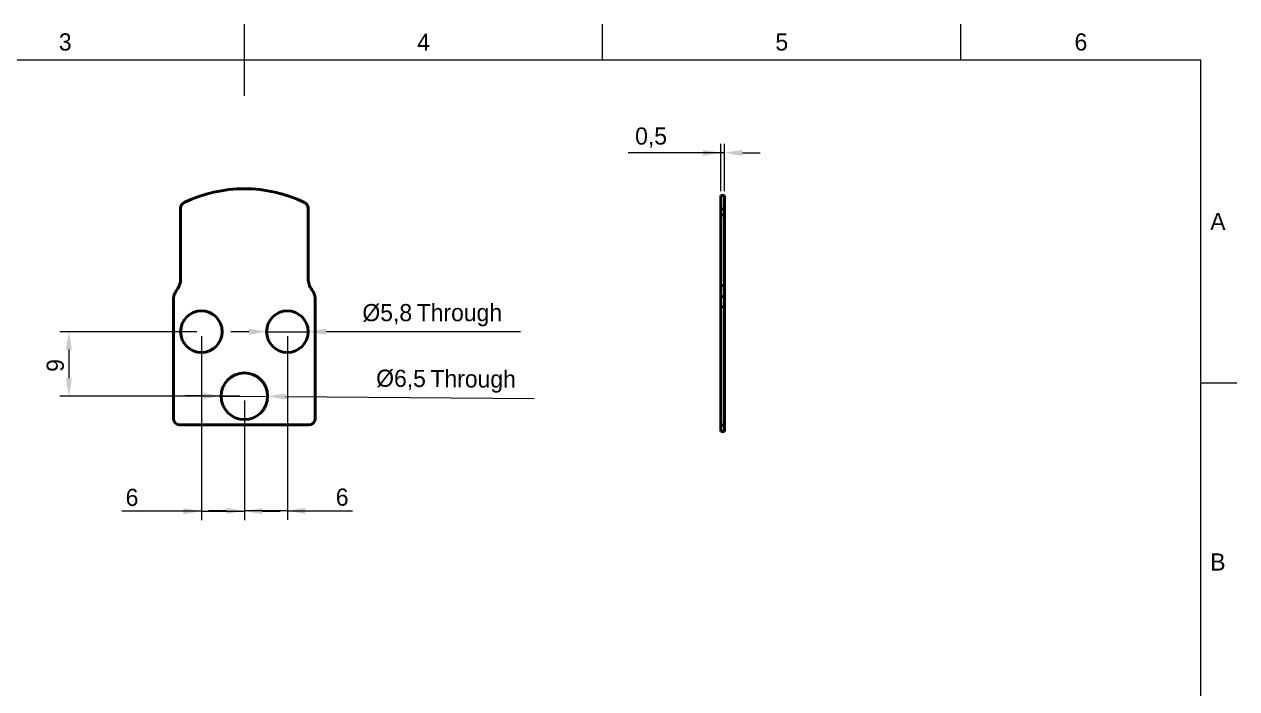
# Model space of a CAD drawing. Header units: millimetres. Extents: x 15 to 292, y 5 to 205.
# Drawn here: x 122.8 to 292, y 112.3 to 205 of the extents above; entities that cross this region are included whole.
import ezdxf

# ---------------------------------------------------------------- set-up
doc = ezdxf.new("R2010")
doc.units = ezdxf.units.MM
for name, color, linetype in [('Annotations', 7, 'Continuous'), ('Border', 7, 'Continuous'), ('Geometries', 7, 'Continuous')]:
    doc.layers.add(name, color=color, linetype=linetype)
doc.styles.add('Shapr0', font='txt', dxfattribs={"height": 2.3925})
doc.styles.add('Shapr3', font='txt', dxfattribs={"height": 2.3925})
doc.styles.add('Shapr6', font='txt', dxfattribs={"height": 2.3925})
doc.dimstyles.new('ISO-25', dxfattribs={"dimtxt": 2.5, "dimasz": 2.5, "dimexe": 1.25, "dimexo": 0.625, "dimtad": 1, "dimtxsty": 'Standard', "dimcen": 2.5, "dimadec": 0, "dimazin": 0, "dimtfac": 1, "dimtmove": 0, "dimatfit": 3, "dimfxl": 1, "dimarcsym": 0})

# ---------------------------------------------------------------- blocks, each defined once
blk = doc.blocks.new('*D2')
at = {"layer": 'Annotations', "color": 0, "linetype": 'Continuous', "lineweight": 15}
for p, q in [((147.75, 153.16), (145.25, 153.18)), ((150.25, 153.14), (156.75, 153.1)), ((159.25, 153.08), (193.94, 152.82))]:
    blk.add_line(p, q, dxfattribs=at)
at = {"layer": 'Annotations', "color": 0}
for points in [[(147.75, 152.75), (147.75, 153.58), (150.25, 153.14)], [(159.25, 153.5), (159.25, 152.66), (156.75, 153.1)]]:
    blk.add_solid(points, dxfattribs=at)
at = {"layer": 'Defpoints', "color": 0}
for p in [(150.25, 153.14), (156.75, 153.1)]:
    blk.add_point(p, dxfattribs=at)
at = {"layer": 'Annotations', "color": 0, "lineweight": 15, "insert": (181.64, 155.21), "char_height": 2.3925, "attachment_point": 5, "rotation": 359.5794, "style": 'Shapr6'}
blk.add_mtext('\\A1;%%c6,5\u2009Through', dxfattribs=at)
blk = doc.blocks.new('*D3')
at = {"layer": 'Annotations', "color": 0, "linetype": 'Continuous', "lineweight": 15}
for p, q in [((154.1, 162.12), (151.6, 162.12)), ((156.6, 162.12), (162.4, 162.12)), ((192.04, 162.12), (164.9, 162.12))]:
    blk.add_line(p, q, dxfattribs=at)
at = {"layer": 'Annotations', "color": 0}
for points in [[(154.1, 161.7), (154.1, 162.54), (156.6, 162.12)], [(164.9, 162.54), (164.9, 161.7), (162.4, 162.12)]]:
    blk.add_solid(points, dxfattribs=at)
at = {"layer": 'Defpoints', "color": 0}
for p in [(156.6, 162.12), (162.4, 162.12)]:
    blk.add_point(p, dxfattribs=at)
at = {"layer": 'Annotations', "color": 0, "lineweight": 15, "insert": (179.72, 164.42), "char_height": 2.3925, "attachment_point": 5, "style": 'Shapr6'}
blk.add_mtext('\\A1;%%c5,8\u2009Through', dxfattribs=at)
blk = doc.blocks.new('*D4')
at = {"layer": 'Annotations', "color": 0, "linetype": 'Continuous', "lineweight": 15}
for p, q in [((146.88, 162.12), (127.76, 162.12)), ((129.01, 159.62), (129.01, 155.62)), ((152.88, 153.12), (127.76, 153.12))]:
    blk.add_line(p, q, dxfattribs=at)
at = {"layer": 'Annotations', "color": 0}
for points in [[(129.43, 159.62), (128.6, 159.62), (129.01, 162.12)], [(128.6, 155.62), (129.43, 155.62), (129.01, 153.12)]]:
    blk.add_solid(points, dxfattribs=at)
at = {"layer": 'Defpoints', "color": 0}
for p in [(147.5, 162.12), (129.01, 153.12), (153.5, 153.12)]:
    blk.add_point(p, dxfattribs=at)
at = {"layer": 'Annotations', "color": 0, "lineweight": 15, "insert": (127.12, 157.41), "char_height": 2.393, "attachment_point": 5, "rotation": 90, "style": 'Shapr6'}
blk.add_mtext('\\A1;9', dxfattribs=at)
blk = doc.blocks.new('*D5')
at = {"layer": 'Annotations', "color": 0, "linetype": 'Continuous', "lineweight": 15}
for p, q in [((159.5, 161.5), (159.5, 135.88)), ((153.5, 152.5), (153.5, 135.88)), ((151, 137.13), (148.5, 137.13)), ((159.5, 137.13), (153.5, 137.13)), ((159.5, 137.13), (168.59, 137.13)), ((162, 137.13), (164.5, 137.13))]:
    blk.add_line(p, q, dxfattribs=at)
at = {"layer": 'Annotations', "color": 0}
for points in [[(151, 136.71), (151, 137.55), (153.5, 137.13)], [(162, 137.55), (162, 136.71), (159.5, 137.13)]]:
    blk.add_solid(points, dxfattribs=at)
at = {"layer": 'Defpoints', "color": 0}
for p in [(159.5, 162.12), (153.5, 153.12), (153.5, 137.13)]:
    blk.add_point(p, dxfattribs=at)
at = {"layer": 'Annotations', "color": 0, "lineweight": 15, "insert": (167.15, 139.03), "char_height": 2.393, "attachment_point": 5, "style": 'Shapr6'}
blk.add_mtext('\\A1;6', dxfattribs=at)
blk = doc.blocks.new('*D6')
at = {"layer": 'Annotations', "color": 0, "linetype": 'Continuous', "lineweight": 15}
for p, q in [((147.5, 161.5), (147.5, 135.85)), ((153.5, 152.5), (153.5, 135.85)), ((147.5, 137.1), (136.38, 137.1)), ((145, 137.1), (142.5, 137.1)), ((147.5, 137.1), (153.5, 137.1)), ((156, 137.1), (158.5, 137.1))]:
    blk.add_line(p, q, dxfattribs=at)
at = {"layer": 'Annotations', "color": 0}
for points in [[(145, 136.68), (145, 137.51), (147.5, 137.1)], [(156, 137.51), (156, 136.68), (153.5, 137.1)]]:
    blk.add_solid(points, dxfattribs=at)
at = {"layer": 'Defpoints', "color": 0}
for p in [(147.5, 162.12), (153.5, 153.12), (153.5, 137.1)]:
    blk.add_point(p, dxfattribs=at)
at = {"layer": 'Annotations', "color": 0, "lineweight": 15, "insert": (137.82, 138.99), "char_height": 2.393, "attachment_point": 5, "style": 'Shapr6'}
blk.add_mtext('\\A1;6', dxfattribs=at)
blk = doc.blocks.new('*D10')
at = {"layer": 'Annotations', "color": 0, "linetype": 'Continuous', "lineweight": 15}
for p, q in [((220, 181.74), (220, 188.32)), ((220.5, 181.74), (220.5, 188.32)), ((220, 187.07), (207.06, 187.07)), ((217.5, 187.07), (215, 187.07)), ((220.5, 187.07), (220, 187.07)), ((223, 187.07), (225.5, 187.07))]:
    blk.add_line(p, q, dxfattribs=at)
at = {"layer": 'Annotations', "color": 0}
for points in [[(217.5, 186.65), (217.5, 187.48), (220, 187.07)], [(223, 187.48), (223, 186.65), (220.5, 187.07)]]:
    blk.add_solid(points, dxfattribs=at)
at = {"layer": 'Defpoints', "color": 0}
for p in [(220, 187.07), (220, 181.12), (220.5, 181.12)]:
    blk.add_point(p, dxfattribs=at)
at = {"layer": 'Annotations', "color": 0, "lineweight": 15, "insert": (210.26, 189.19), "char_height": 2.393, "attachment_point": 5, "style": 'Shapr3'}
blk.add_mtext('\\A1;0,5', dxfattribs=at)

msp = doc.modelspace()

# ---------------------------------------------------------------- linework, layer by layer
at = {"layer": 'Border', "linetype": 'Continuous', "lineweight": 15}
for p, q in [((153.5, 195), (153.5, 205)), ((203.5, 200), (203.5, 205)), ((253.5, 200), (253.5, 205)), ((287, 200), (20, 200)), ((287, 10), (287, 200)), ((287, 155), (292, 155))]:
    msp.add_line(p, q, dxfattribs=at)
at = {"layer": 'Geometries', "linetype": 'Continuous', "lineweight": 40}
for p, q in [((220, 181.116), (220, 179.224)), ((220.5, 181.116), (220, 181.116)), ((220.5, 181.116), (220.5, 179.224)), ((144.6, 169.521), (144.6, 179.349)), ((162.4, 179.349), (162.4, 169.521)), ((220, 179.224), (220, 178.412)), ((220.5, 179.224), (220, 179.224)), ((220, 178.412), (220, 168.584)), ((220.5, 178.412), (220, 178.412)), ((220.5, 179.224), (220.5, 178.412)), ((220.5, 178.412), (220.5, 168.584)), ((220, 168.584), (220, 167.024)), ((220.5, 168.584), (220, 168.584)), ((220.5, 168.584), (220.5, 167.024)), ((143.6, 150.021), (143.6, 166.521)), ((163.4, 166.521), (163.4, 150.021)), ((220, 167.024), (220, 165.584)), ((220.5, 167.024), (220, 167.024)), ((220.5, 167.024), (220.5, 165.584)), ((220, 165.584), (220, 149.084)), ((220.5, 165.584), (220, 165.584)), ((220.5, 165.584), (220.5, 149.084)), ((162.5, 149.121), (144.5, 149.121)), ((220, 149.084), (220, 148.184)), ((220.5, 149.084), (220, 149.084)), ((220.5, 149.084), (220.5, 148.184)), ((220.5, 148.184), (220, 148.184))]:
    msp.add_line(p, q, dxfattribs=at)
for centre, radius in [((147.5, 162.121), 2.9), ((159.5, 162.121), 2.9), ((153.5, 153.121), 3.25)]:
    msp.add_circle(centre, radius, dxfattribs=at)
for centre, radius, start, end in [((153.5, 162.521), 19.533, 64.5736, 115.4264), ((145.5, 179.349), 0.9, 115.4264, 180), ((161.5, 179.349), 0.9, 0, 64.5736), ((142, 169.521), 2.6, 323.1301, 0), ((165, 169.521), 2.6, 180, 216.8699), ((146, 166.521), 2.4, 143.1301, 180), ((161, 166.521), 2.4, 0, 36.8699), ((144.5, 150.021), 0.9, 180, 270), ((162.5, 150.021), 0.9, 270, 0)]:
    msp.add_arc(centre, radius, start, end, dxfattribs=at)

# ---------------------------------------------------------------- texts
at = {"layer": 'Border', "linetype": 'Continuous', "lineweight": 15, "char_height": 2.393, "width": 2.3925, "style": 'Shapr0'}
for s, insert, attachment_point in [('3', (128.5, 201.304), 8), ('4', (178.5, 201.304), 8), ('5', (228.5, 201.304), 8), ('6', (270.25, 201.304), 8), ('A', (288.304, 177.5), 4), ('B', (288.304, 130), 4)]:
    msp.add_mtext(s, dxfattribs=dict(at, insert=insert, attachment_point=attachment_point))

# ---------------------------------------------------------------- dimensions: what is measured, and where the dimension line sits
at = {"layer": 'Annotations', "linetype": 'Continuous', "lineweight": 15}
for base, p1, p2, override, picture, middle in [((220, 187.067), (220.5, 181.116), (220, 181.116), {"dimscale": 1, "dimgap": 0.7, "dimdec": 2, "dimlfac": 1, "dimzin": 8, "dimdsep": 44, "dimtxsty": 'Shapr3', "dimse1": 0, "dimse2": 0, "dimadec": 2, "dimtol": 0, "dimlim": 0, "dimtp": 0, "dimtm": 0, "dimtfac": 0.6, "dimtdec": 8, "dimfrac": 2, "dimtolj": 1, "dimlwd": 15, "dimlwe": 15}, '*D10', (210.264, 187.067)), ((153.5, 137.097), (147.5, 162.121), (153.5, 153.121), {"dimscale": 1, "dimgap": 0.7, "dimdec": 2, "dimlfac": 1, "dimzin": 8, "dimdsep": 44, "dimtxsty": 'Shapr6', "dimse1": 0, "dimse2": 0, "dimadec": 2, "dimtol": 0, "dimlim": 0, "dimtp": 0, "dimtm": 0, "dimtfac": 0.6, "dimtdec": 8, "dimfrac": 2, "dimtolj": 1, "dimlwd": 15, "dimlwe": 15}, '*D6', (137.822, 137.097)), ((153.5, 137.13), (159.5, 162.121), (153.5, 153.121), {"dimscale": 1, "dimgap": 0.7, "dimdec": 2, "dimlfac": 1, "dimzin": 8, "dimdsep": 44, "dimtxsty": 'Shapr6', "dimse1": 0, "dimse2": 0, "dimadec": 2, "dimtol": 0, "dimlim": 0, "dimtp": 0, "dimtm": 0, "dimtfac": 0.6, "dimtdec": 8, "dimfrac": 2, "dimtolj": 1, "dimlwd": 15, "dimlwe": 15}, '*D5', (167.153, 137.13))]:
    dim = msp.add_linear_dim(base=base, p1=p1, p2=p2, dimstyle='ISO-25', override=override, dxfattribs=at)
    dim.commit()
    dim.dimension.update_dxf_attribs({"geometry": picture, "text_midpoint": middle, "dimtype": 160})
dim = msp.add_diameter_dim_2p(p1=(156.6, 162.121), p2=(162.4, 162.121), text='<>\u2009Through', dimstyle='ISO-25', override={"dimscale": 1, "dimgap": 0.7, "dimdec": 2, "dimlfac": 1, "dimzin": 8, "dimdsep": 44, "dimtxsty": 'Shapr6', "dimadec": 2, "dimtol": 0, "dimlim": 0, "dimtp": 0, "dimtm": 0, "dimtfac": 0.6, "dimtdec": 8, "dimfrac": 2, "dimtolj": 1, "dimlwd": 15, "dimlwe": 15}, dxfattribs=at)
dim.commit()
dim.dimension.update_dxf_attribs({"geometry": '*D3', "text_midpoint": (179.721, 164.416)})
dim = msp.add_linear_dim(base=(129.015, 153.121), p1=(147.5, 162.121), p2=(153.5, 153.121), angle=90, dimstyle='ISO-25', override={"dimscale": 1, "dimgap": 0.7, "dimdec": 2, "dimlfac": 1, "dimzin": 8, "dimdsep": 44, "dimtxsty": 'Shapr6', "dimse1": 0, "dimse2": 0, "dimadec": 2, "dimtol": 0, "dimlim": 0, "dimtp": 0, "dimtm": 0, "dimtfac": 0.6, "dimtdec": 8, "dimfrac": 2, "dimtolj": 1, "dimlwd": 15, "dimlwe": 15}, dxfattribs=at)
dim.commit()
dim.dimension.update_dxf_attribs({"geometry": '*D4', "text_midpoint": (129.015, 157.407), "dimtype": 160})
dim = msp.add_diameter_dim_2p(p1=(150.25, 153.145), p2=(156.75, 153.097), text='<>\u2009Through', dimstyle='ISO-25', override={"dimscale": 1, "dimgap": 0.7, "dimdec": 2, "dimlfac": 1, "dimzin": 8, "dimdsep": 44, "dimtxsty": 'Shapr6', "dimadec": 2, "dimtol": 0, "dimlim": 0, "dimtp": 0, "dimtm": 0, "dimtfac": 0.6, "dimtdec": 8, "dimfrac": 2, "dimtolj": 1, "dimlwd": 15, "dimlwe": 15}, dxfattribs=at)
dim.commit()
dim.dimension.update_dxf_attribs({"geometry": '*D2', "text_midpoint": (181.624, 152.914), "dimtype": 163})

doc.saveas('drawing.dxf')
